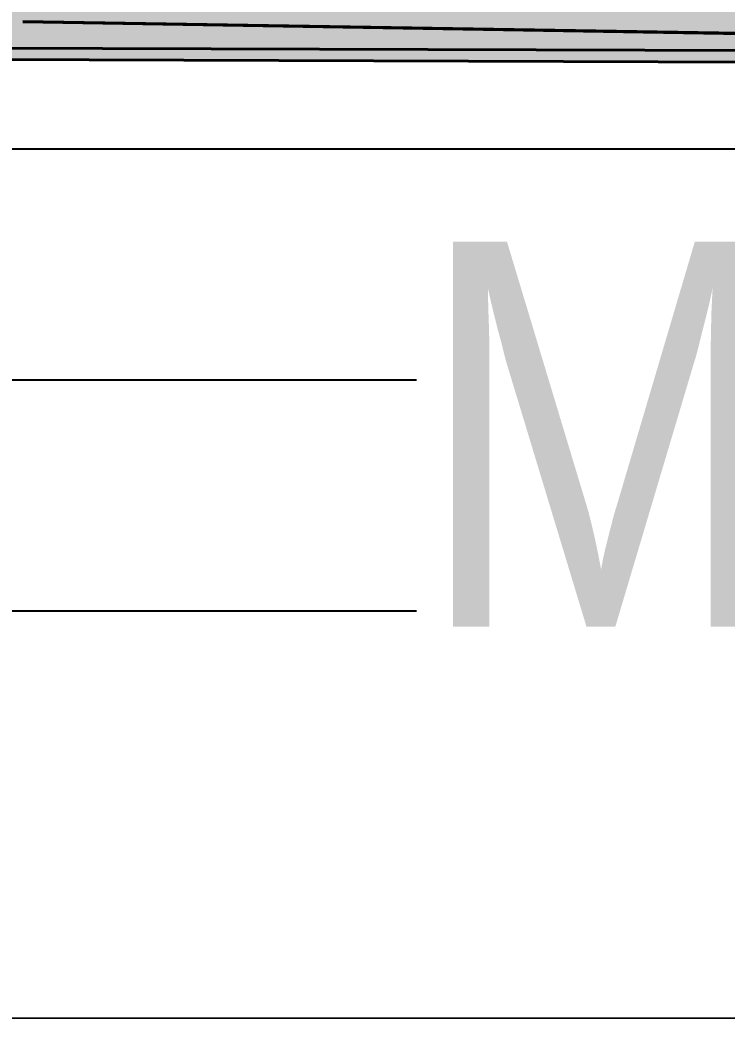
# Model space of a CAD drawing. Header units: metres. Extents: x -355 to -223, y 3 to 561.
# Drawn here: x -276.931 to -276.012, y 542.604 to 543.9 of the extents above; entities that cross this region are included whole.
import ezdxf

# ---------------------------------------------------------------- set-up
doc = ezdxf.new("R2010")
doc.units = ezdxf.units.M
doc.layers.add('A-FLOR', color=7, linetype='Continuous', lineweight=40)
doc.layers.add('G-ANNO-TEXT', color=7, linetype='Continuous', lineweight=9)
doc.styles.add('Arial Narrow', font='ARIALN.TTF', dxfattribs={"height": 0.5})

# ---------------------------------------------------------------- blocks, each defined once
blk = doc.blocks.new('T2DPAA-T2D-C3S-RW-M2D-100010_dwg-40802999-DRG-2873035 - CONSTRUCTION SEQUENCE STAGE A9')
at = {"color": 254, "lineweight": 25, "true_color": 0xd0d0d0, "flags": 128}
for points in [[(46.4859, -580.9069), (47.3051, -583.9893), (47.3815, -584.2769), (48.5893, -588.8216), (48.6657, -589.1092), (49.845, -593.5464)], [(46.196, -580.984), (47.0151, -584.0664), (47.0916, -584.354), (48.2994, -588.8986), (48.3758, -589.1862), (49.5416, -593.573)], [(45.906, -581.061), (46.3546, -582.7488), (46.8016, -584.431), (46.9967, -585.165), (47.6388, -587.5811), (48.0859, -589.2633), (48.2809, -589.9972), (48.923, -592.4133), (49.2383, -593.5995)], [(45.3947, -581.1969), (46.2903, -584.5669), (47.5746, -589.3992), (48.7033, -593.6463)], [(49.9828, -593.5344), (49.8637, -593.0549), (49.5751, -591.8924)], [(49.9846, -593.5342), (49.8655, -593.0544), (49.5769, -591.8919)]]:
    blk.add_lwpolyline(points, dxfattribs=at)
blk = doc.blocks.new('T2DPAA-T2D-PWC-RW-M2D-100010_RoadDesign_rvt-1-DRG-2873035 - CONSTRUCTION SEQUENCE STAGE A9')
at = {"color": 254, "lineweight": 25, "true_color": 0xd0d0d0, "rotation": 75.11694444444437}
blk.add_blockref('T2DPAA-T2D-C3S-RW-M2D-100010_dwg-40802999-DRG-2873035 - CONSTRUCTION SEQUENCE STAGE A9', (-1722.337, 648.0105), dxfattribs=at)

msp = doc.modelspace()

# ---------------------------------------------------------------- hatches: boundary and pattern name
at = {"layer": 'A-FLOR', "lineweight": 5, "true_color": 0xc0c0c0}
msp.add_hatch(color=9, dxfattribs=at).paths.add_polyline_path([(-275.4121, 543.8587), (-275.4111, 544.197), (-285.2, 544.2275), (-285.1999, 543.8892), (-275.5281, 543.8591)])
h = msp.add_hatch(color=9, dxfattribs=at)
h.paths.add_polyline_path([(-275.4122, 543.8437), (-275.4122, 543.8587), (-285.1999, 543.8891), (-285.1999, 543.8742), (-275.4139, 543.8437)])
h.paths.add_polyline_path([(-281.5135, 543.8666), (-281.5135, 543.8666), (-281.5214, 543.8666)])
h.paths.add_polyline_path([(-281.5039, 543.8666), (-281.5039, 543.8666), (-281.5135, 543.8666)])

# ---------------------------------------------------------------- linework, layer by layer
at = {"layer": 'A-FLOR'}
for p, q in [((-275.4121, 543.8587), (-285.1999, 543.8892)), ((-275.4122, 543.8437), (-285.1999, 543.8742))]:
    msp.add_line(p, q, dxfattribs=at)

# ---------------------------------------------------------------- block references
at = {"lineweight": 5}
msp.add_blockref('T2DPAA-T2D-PWC-RW-M2D-100010_RoadDesign_rvt-1-DRG-2873035 - CONSTRUCTION SEQUENCE STAGE A9', (860.641, 0), dxfattribs=at)

# ---------------------------------------------------------------- next in the draw order: texts
at = {"layer": 'G-ANNO-TEXT', "insert": (-276.4149, 543.612), "char_height": 0.5, "attachment_point": 1, "style": 'Arial Narrow', "bg_fill": 3, "box_fill_scale": 1, "bg_fill_color": 256, "bg_fill_true_color": 13158600, "bg_fill_transparency": 0}
msp.add_mtext('MJ', dxfattribs=at)

doc.saveas('drawing.dxf')
